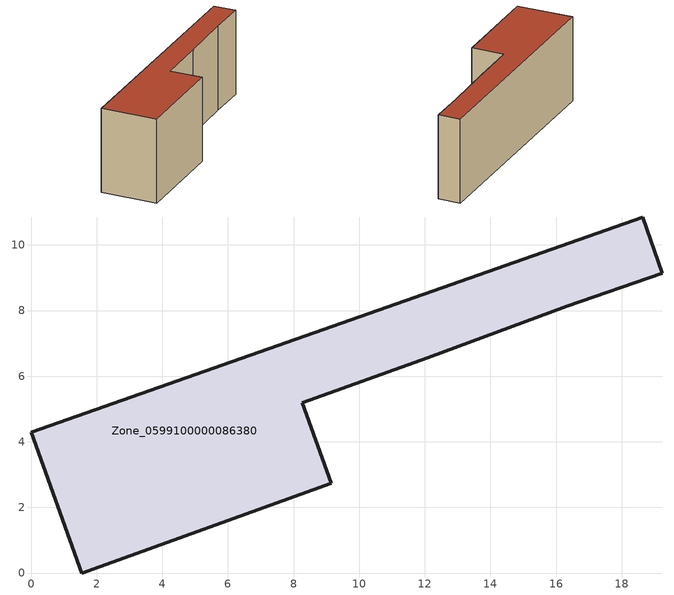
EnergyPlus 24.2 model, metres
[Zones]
Zone_0599100000086380
 floor ground (C_G): 16.32,8.13 12.09,6.56 8.26,5.19 9.14,2.73 1.54,0 0,4.29 18.65,10.85 19.24,9.14 z0
 wall outside (C_F): 12.09,6.56 16.32,8.13 19.24,9.14 18.65,10.85 0,4.29 1.54,0 9.14,2.73 8.26,5.19 12.09,6.56 z0:6.91
 roof outside (C_R): 0,4.29 1.54,0 9.14,2.73 8.26,5.19 12.09,6.56 16.32,8.13 19.24,9.14 18.65,10.85 z6.91
[BUILDING]
Pand.0599100000086380: North Axis=0; Terrain=City; Loads Convergence Tolerance Value=0.04; Temperature Convergence Tolerance Value=0.4; Solar Distribution=FullExterior; Maximum Number of Warmup Days=25; Minimum Number of Warmup Days=1
[Site:Location]
Rotterdam.The.Hague.AP_ZH_NLD Design_Conditions: Latitude=51.96; Longitude=4.45; Time Zone=1; Elevation=-4.5
[SITE:GROUNDTEMPERATURE:BUILDINGSURFACE]
18, 18, 18, 18, 18, 18, 18, 18, 18, 18, 18, 18
[MATERIAL] Thermal Absorptance=0.9; Solar Absorptance=0.7; Visible Absorptance=0.7
Name | Roughness | Thickness | Conductivity | Density | Specific Heat
G.TI.1946 | MediumSmooth | 0.15 | 1 | 540 | 1210
F.TI.1946 | Rough | 0.3 | 0.857143 | 1920 | 840
R.TI.1946 | MediumRough | 0.2 | 0.1 | 1500 | 1000
[CONSTRUCTION]
C_G: G.TI.1946
C_F: F.TI.1946
C_R: R.TI.1946
[ZONE]
Zone_0599100000086380: Type=1; Multiplier=1; Ceiling Height=Autocalculate; Volume=Autocalculate; Floor Area=autocalculate; Part of Total Floor Area=Yes
[ZONEINFILTRATION:DESIGNFLOWRATE]
Infil_Zone_0599100000086380: Zone or ZoneList or Space or SpaceList=Zone_0599100000086380; Schedule=AlwaysOn; Design Flow Rate Calculation Method=Flow/Area; Flow Rate per Floor Area=0.003; Constant Term Coefficient=1; Temperature Term Coefficient=0; Velocity Term Coefficient=0; Velocity Squared Term Coefficient=0
[HVACTEMPLATE:ZONE:IDEALLOADSAIRSYSTEM]
Zone_0599100000086380: Maximum Heating Supply Air Temperature=50; Minimum Cooling Supply Air Temperature=13; Maximum Heating Supply Air Humidity Ratio=0.0156; Minimum Cooling Supply Air Humidity Ratio=0.0077; Heating Limit=NoLimit; Cooling Limit=NoLimit; Dehumidification Control Type=ConstantSensibleHeatRatio; Cooling Sensible Heat Ratio=0.7; Dehumidification Setpoint=60; Humidification Control Type=None; Humidification Setpoint=30; Outdoor Air Method=None; Outdoor Air Flow Rate per Person=0.00944; Outdoor Air Flow Rate per Zone Floor Area=0; Outdoor Air Flow Rate per Zone=0; Demand Controlled Ventilation Type=None; Outdoor Air Economizer Type=NoEconomizer; Heat Recovery Type=None; Sensible Heat Recovery Effectiveness=0.7; Latent Heat Recovery Effectiveness=0.65
[ZONECONTROL:THERMOSTAT]
ThermostatControl_Zone_0599100000086380: Zone or ZoneList=Zone_0599100000086380; Control Type Schedule=DualSetpointControlType; Control 1=Thermostat_Zone_0599100000086380; Temperature Difference Between Cutout And Setpoint=0
[THERMOSTATSETPOINT:DUALSETPOINT]
Thermostat_Zone_0599100000086380: Heating Setpoint Temperature Schedule=HeatingSetpoint_Zone_0599100000086380; Cooling Setpoint Temperature Schedule=CoolingSetpoint_Zone_0599100000086380
[SCHEDULE:COMPACT]
HeatingSetpoint_Zone_0599100000086380: Through: 12/31, For: AllDays, Until: 24:00, 21
CoolingSetpoint_Zone_0599100000086380: Through: 12/31, For: AllDays, Until: 24:00, 24
DualSetpointControlType: Through: 12/31, For: AllDays, Until: 24:00, 4
AlwaysOn: Through: 12/31, For: AllDays, Until: 24:00, 1
